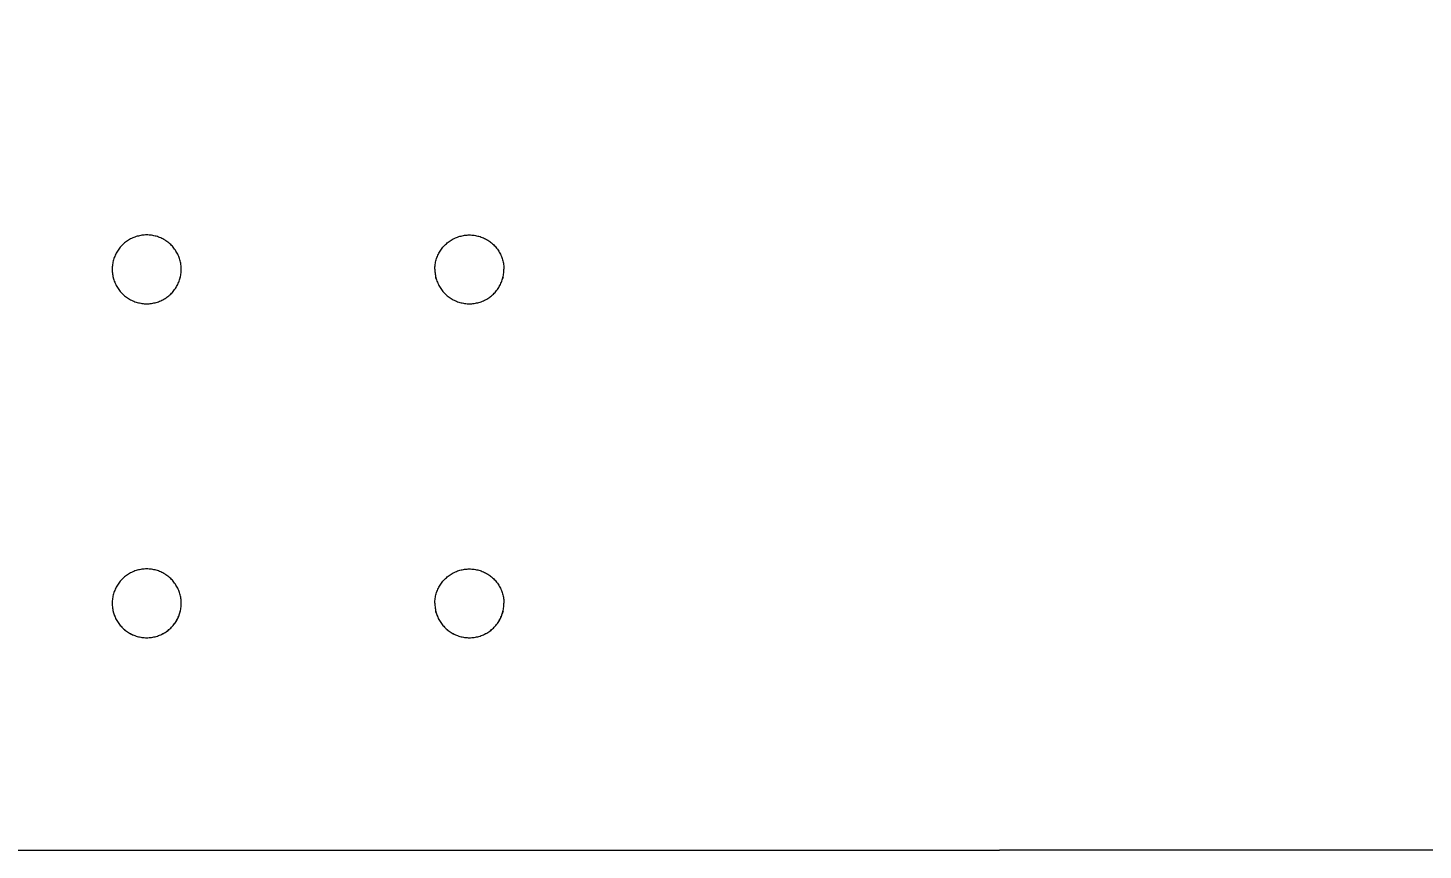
# Model space of a CAD drawing. Header units: millimetres. Extents: x -67 to 4862, y -244 to 3199.
# Drawn here: x 208 to 510.6, y 1347.1 to 1525.3 of the extents above; entities that cross this region are included whole.
import ezdxf

# ---------------------------------------------------------------- set-up
doc = ezdxf.new("R2010")
doc.units = ezdxf.units.MM
doc.layers.add('ZANO_R', color=7, linetype='Continuous', lineweight=0)
doc.layers.add('ZANO_W', color=1, linetype='Continuous', lineweight=0)
doc.styles.add('Arial', font='arial.ttf')
doc.styles.get("Standard").update_dxf_attribs({"font": 'ARIALUNI.TTF'})
doc.dimstyles.new('pl i ang', dxfattribs={"dimtxt": 50, "dimasz": 50, "dimexe": 1.25, "dimexo": 0.625, "dimgap": 10, "dimtad": 1, "dimtoh": 1, "dimtxsty": 'Standard', "dimcen": 2.5, "dimclrd": 1, "dimclre": 1, "dimclrt": 1, "dimadec": 0, "dimazin": 0, "dimtfac": 1, "dimtmove": 0, "dimatfit": 3, "dimfxl": 1, "dimarcsym": 1})

# ---------------------------------------------------------------- blocks, each defined once
blk = doc.blocks.new('*D395')
at = {"layer": 'ZANO_W', "color": 1, "lineweight": -2}
for p, q in [((236.38, 1704.8), (-20.22, 1704.8)), ((-10.22, 1084.8), (-10.22, 1664.8)), ((236.38, 1044.8), (-20.22, 1044.8))]:
    blk.add_line(p, q, dxfattribs=at)
at = {"layer": 'ZANO_W', "color": 1}
for points in [[(-3.56, 1664.8), (-16.89, 1664.8), (-10.22, 1704.8)], [(-16.89, 1084.8), (-3.56, 1084.8), (-10.22, 1044.8)]]:
    blk.add_solid(points, dxfattribs=at)
at = {"layer": 'ZANO_W', "color": 1, "insert": (-40.65, 1374.8), "char_height": 40, "attachment_point": 5, "rotation": 90, "style": 'Arial'}
blk.add_mtext('660', dxfattribs=at)

msp = doc.modelspace()

# ---------------------------------------------------------------- linework, layer by layer
at = {"layer": 'ZANO_R'}
for p, q in [((231.44, 1480.06), (231.2, 1479.98)), ((231.69, 1480.14), (231.44, 1480.06)), ((231.94, 1480.2), (231.69, 1480.14)), ((232.2, 1480.26), (231.94, 1480.2)), ((232.46, 1480.31), (232.2, 1480.26)), ((232.71, 1480.35), (232.46, 1480.31)), ((232.97, 1480.38), (232.71, 1480.35)), ((233.23, 1480.4), (232.97, 1480.38)), ((233.49, 1480.42), (233.23, 1480.4)), ((233.75, 1480.42), (233.49, 1480.42)), ((234.01, 1480.42), (233.75, 1480.42)), ((234.27, 1480.4), (234.01, 1480.42)), ((234.53, 1480.38), (234.27, 1480.4)), ((234.79, 1480.35), (234.53, 1480.38)), ((235.05, 1480.31), (234.79, 1480.35)), ((235.31, 1480.26), (235.05, 1480.31)), ((235.56, 1480.2), (235.31, 1480.26)), ((235.81, 1480.14), (235.56, 1480.2)), ((236.06, 1480.06), (235.81, 1480.14)), ((236.31, 1479.98), (236.06, 1480.06)), ((301.2, 1479.98), (301.44, 1480.06)), ((301.44, 1480.06), (301.69, 1480.14)), ((301.69, 1480.14), (301.94, 1480.2)), ((301.94, 1480.2), (302.2, 1480.26)), ((302.2, 1480.26), (302.46, 1480.31)), ((302.46, 1480.31), (302.71, 1480.35)), ((302.71, 1480.35), (302.97, 1480.38)), ((302.97, 1480.38), (303.23, 1480.4)), ((303.23, 1480.4), (303.49, 1480.42)), ((303.49, 1480.42), (303.75, 1480.42)), ((303.75, 1480.42), (304.01, 1480.42)), ((304.01, 1480.42), (304.27, 1480.4)), ((304.27, 1480.4), (304.53, 1480.38)), ((304.53, 1480.38), (304.79, 1480.35)), ((304.79, 1480.35), (305.05, 1480.31)), ((305.05, 1480.31), (305.31, 1480.26)), ((305.31, 1480.26), (305.56, 1480.2)), ((305.56, 1480.2), (305.81, 1480.14)), ((305.81, 1480.14), (306.06, 1480.06)), ((306.06, 1480.06), (306.31, 1479.98)), ((227.55, 1477.15), (227.4, 1476.93)), ((227.7, 1477.37), (227.55, 1477.15)), ((227.86, 1477.57), (227.7, 1477.37)), ((228.02, 1477.77), (227.86, 1477.57)), ((228.19, 1477.97), (228.02, 1477.77)), ((228.37, 1478.16), (228.19, 1477.97)), ((228.56, 1478.34), (228.37, 1478.16)), ((228.75, 1478.52), (228.56, 1478.34)), ((228.94, 1478.69), (228.75, 1478.52)), ((229.15, 1478.85), (228.94, 1478.69)), ((229.36, 1479.01), (229.15, 1478.85)), ((229.57, 1479.16), (229.36, 1479.01)), ((229.79, 1479.3), (229.57, 1479.16)), ((230.01, 1479.43), (229.79, 1479.3)), ((230.24, 1479.56), (230.01, 1479.43)), ((230.48, 1479.68), (230.24, 1479.56)), ((230.71, 1479.79), (230.48, 1479.68)), ((230.95, 1479.89), (230.71, 1479.79)), ((231.2, 1479.98), (230.95, 1479.89)), ((236.55, 1479.89), (236.31, 1479.98)), ((236.79, 1479.79), (236.55, 1479.89)), ((237.03, 1479.68), (236.79, 1479.79)), ((237.26, 1479.56), (237.03, 1479.68)), ((237.49, 1479.43), (237.26, 1479.56)), ((237.72, 1479.3), (237.49, 1479.43)), ((237.93, 1479.16), (237.72, 1479.3)), ((238.15, 1479.01), (237.93, 1479.16)), ((238.36, 1478.85), (238.15, 1479.01)), ((238.56, 1478.69), (238.36, 1478.85)), ((238.76, 1478.52), (238.56, 1478.69)), ((238.95, 1478.34), (238.76, 1478.52)), ((239.13, 1478.16), (238.95, 1478.34)), ((239.31, 1477.97), (239.13, 1478.16)), ((239.49, 1477.77), (239.31, 1477.97)), ((239.65, 1477.57), (239.49, 1477.77)), ((239.81, 1477.37), (239.65, 1477.57)), ((239.96, 1477.15), (239.81, 1477.37)), ((240.1, 1476.93), (239.96, 1477.15)), ((297.4, 1476.93), (297.55, 1477.15)), ((297.55, 1477.15), (297.7, 1477.37)), ((297.7, 1477.37), (297.86, 1477.57)), ((297.86, 1477.57), (298.02, 1477.77)), ((298.02, 1477.77), (298.19, 1477.97)), ((298.19, 1477.97), (298.37, 1478.16)), ((298.37, 1478.16), (298.56, 1478.34)), ((298.56, 1478.34), (298.75, 1478.52)), ((298.75, 1478.52), (298.94, 1478.69)), ((298.94, 1478.69), (299.15, 1478.85)), ((299.15, 1478.85), (299.36, 1479.01)), ((299.36, 1479.01), (299.57, 1479.16)), ((299.57, 1479.16), (299.79, 1479.3)), ((299.79, 1479.3), (300.01, 1479.43)), ((300.01, 1479.43), (300.24, 1479.56)), ((300.24, 1479.56), (300.48, 1479.68)), ((300.48, 1479.68), (300.71, 1479.79)), ((300.71, 1479.79), (300.95, 1479.89)), ((300.95, 1479.89), (301.2, 1479.98)), ((306.31, 1479.98), (306.55, 1479.89)), ((306.55, 1479.89), (306.79, 1479.79)), ((306.79, 1479.79), (307.03, 1479.68)), ((307.03, 1479.68), (307.26, 1479.56)), ((307.26, 1479.56), (307.49, 1479.43)), ((307.49, 1479.43), (307.72, 1479.3)), ((307.72, 1479.3), (307.93, 1479.16)), ((307.93, 1479.16), (308.15, 1479.01)), ((308.15, 1479.01), (308.36, 1478.85)), ((308.36, 1478.85), (308.56, 1478.69)), ((308.56, 1478.69), (308.76, 1478.52)), ((308.76, 1478.52), (308.95, 1478.34)), ((308.95, 1478.34), (309.13, 1478.16)), ((309.13, 1478.16), (309.31, 1477.97)), ((309.31, 1477.97), (309.49, 1477.77)), ((309.49, 1477.77), (309.65, 1477.57)), ((309.65, 1477.57), (309.81, 1477.37)), ((309.81, 1477.37), (309.96, 1477.15)), ((309.96, 1477.15), (310.1, 1476.93)), ((226.33, 1474.02), (226.3, 1473.76)), ((226.37, 1474.28), (226.33, 1474.02)), ((226.42, 1474.53), (226.37, 1474.28)), ((226.48, 1474.79), (226.42, 1474.53)), ((226.55, 1475.04), (226.48, 1474.79)), ((226.63, 1475.29), (226.55, 1475.04)), ((226.71, 1475.53), (226.63, 1475.29)), ((226.81, 1475.78), (226.71, 1475.53)), ((226.91, 1476.02), (226.81, 1475.78)), ((227.02, 1476.25), (226.91, 1476.02)), ((227.14, 1476.48), (227.02, 1476.25)), ((227.27, 1476.71), (227.14, 1476.48)), ((227.4, 1476.93), (227.27, 1476.71)), ((240.24, 1476.71), (240.1, 1476.93)), ((240.36, 1476.48), (240.24, 1476.71)), ((240.48, 1476.25), (240.36, 1476.48)), ((240.59, 1476.02), (240.48, 1476.25)), ((240.7, 1475.78), (240.59, 1476.02)), ((240.79, 1475.53), (240.7, 1475.78)), ((240.88, 1475.29), (240.79, 1475.53)), ((240.95, 1475.04), (240.88, 1475.29)), ((241.02, 1474.79), (240.95, 1475.04)), ((241.08, 1474.53), (241.02, 1474.79)), ((241.13, 1474.28), (241.08, 1474.53)), ((241.18, 1474.02), (241.13, 1474.28)), ((241.21, 1473.76), (241.18, 1474.02)), ((296.3, 1473.76), (296.33, 1474.02)), ((296.33, 1474.02), (296.37, 1474.28)), ((296.37, 1474.28), (296.42, 1474.53)), ((296.42, 1474.53), (296.48, 1474.79)), ((296.48, 1474.79), (296.55, 1475.04)), ((296.55, 1475.04), (296.63, 1475.29)), ((296.63, 1475.29), (296.71, 1475.53)), ((296.71, 1475.53), (296.81, 1475.78)), ((296.81, 1475.78), (296.91, 1476.02)), ((296.91, 1476.02), (297.02, 1476.25)), ((297.02, 1476.25), (297.14, 1476.48)), ((297.14, 1476.48), (297.27, 1476.71)), ((297.27, 1476.71), (297.4, 1476.93)), ((310.1, 1476.93), (310.24, 1476.71)), ((310.24, 1476.71), (310.36, 1476.48)), ((310.36, 1476.48), (310.48, 1476.25)), ((310.48, 1476.25), (310.59, 1476.02)), ((310.59, 1476.02), (310.7, 1475.78)), ((310.7, 1475.78), (310.79, 1475.53)), ((310.79, 1475.53), (310.88, 1475.29)), ((310.88, 1475.29), (310.95, 1475.04)), ((310.95, 1475.04), (311.02, 1474.79)), ((311.02, 1474.79), (311.08, 1474.53)), ((311.08, 1474.53), (311.13, 1474.28)), ((311.13, 1474.28), (311.18, 1474.02)), ((311.18, 1474.02), (311.21, 1473.76)), ((226.26, 1473.24), (226.25, 1472.98)), ((226.25, 1472.98), (226.26, 1472.72)), ((226.27, 1473.5), (226.26, 1473.24)), ((226.26, 1472.72), (226.27, 1472.46)), ((226.3, 1473.76), (226.27, 1473.5)), ((226.27, 1472.46), (226.3, 1472.2)), ((226.3, 1472.2), (226.33, 1471.94)), ((226.33, 1471.94), (226.37, 1471.68)), ((226.37, 1471.68), (226.42, 1471.43)), ((226.42, 1471.43), (226.48, 1471.17)), ((226.45, 1471.28), (226.49, 1471.11)), ((226.48, 1471.17), (226.55, 1470.92)), ((226.49, 1471.11), (226.54, 1470.93)), ((226.55, 1470.92), (226.62, 1470.67)), ((240.88, 1470.67), (240.96, 1470.92)), ((240.96, 1470.92), (241.03, 1471.17)), ((240.96, 1470.93), (241.01, 1471.11)), ((241.01, 1471.11), (241.05, 1471.28)), ((241.03, 1471.17), (241.09, 1471.43)), ((241.09, 1471.43), (241.14, 1471.68)), ((241.14, 1471.68), (241.18, 1471.94)), ((241.18, 1471.94), (241.21, 1472.2)), ((241.23, 1473.5), (241.21, 1473.76)), ((241.21, 1472.2), (241.23, 1472.46)), ((241.25, 1473.24), (241.23, 1473.5)), ((241.23, 1472.46), (241.25, 1472.72)), ((241.25, 1472.98), (241.25, 1473.24)), ((241.25, 1472.72), (241.25, 1472.98)), ((296.25, 1472.98), (296.26, 1473.24)), ((296.25, 1472.98), (296.26, 1472.72)), ((296.26, 1473.24), (296.27, 1473.5)), ((296.26, 1472.72), (296.27, 1472.46)), ((296.27, 1473.5), (296.3, 1473.76)), ((296.27, 1472.46), (296.3, 1472.2)), ((296.3, 1472.2), (296.33, 1471.94)), ((296.33, 1471.94), (296.37, 1471.68)), ((296.37, 1471.68), (296.42, 1471.43)), ((296.42, 1471.43), (296.48, 1471.17)), ((296.49, 1471.11), (296.45, 1471.28)), ((296.48, 1471.17), (296.55, 1470.92)), ((296.54, 1470.93), (296.49, 1471.11)), ((296.55, 1470.92), (296.62, 1470.67)), ((310.88, 1470.67), (310.96, 1470.92)), ((310.96, 1470.92), (311.03, 1471.17)), ((311.01, 1471.11), (310.96, 1470.93)), ((311.05, 1471.28), (311.01, 1471.11)), ((311.03, 1471.17), (311.09, 1471.43)), ((311.09, 1471.43), (311.14, 1471.68)), ((311.14, 1471.68), (311.18, 1471.94)), ((311.18, 1471.94), (311.21, 1472.2)), ((311.21, 1473.76), (311.23, 1473.5)), ((311.21, 1472.2), (311.23, 1472.46)), ((311.23, 1473.5), (311.25, 1473.24)), ((311.23, 1472.46), (311.25, 1472.72)), ((311.25, 1473.24), (311.25, 1472.98)), ((311.25, 1472.72), (311.25, 1472.98)), ((226.62, 1470.67), (226.71, 1470.42)), ((226.71, 1470.42), (226.8, 1470.18)), ((226.8, 1470.18), (226.91, 1469.94)), ((226.91, 1469.94), (227.02, 1469.7)), ((227.02, 1469.7), (227.14, 1469.47)), ((227.14, 1469.47), (227.26, 1469.24)), ((227.26, 1469.24), (227.4, 1469.02)), ((227.4, 1469.02), (227.54, 1468.8)), ((227.54, 1468.8), (227.69, 1468.59)), ((227.69, 1468.59), (227.85, 1468.38)), ((227.85, 1468.38), (228.01, 1468.18)), ((228.01, 1468.18), (228.19, 1467.98)), ((228.19, 1467.98), (228.36, 1467.79)), ((239.14, 1467.79), (239.32, 1467.98)), ((239.32, 1467.98), (239.49, 1468.18)), ((239.49, 1468.18), (239.66, 1468.38)), ((239.66, 1468.38), (239.81, 1468.59)), ((239.81, 1468.59), (239.96, 1468.8)), ((239.96, 1468.8), (240.11, 1469.02)), ((240.11, 1469.02), (240.24, 1469.24)), ((240.24, 1469.24), (240.37, 1469.47)), ((240.37, 1469.47), (240.49, 1469.7)), ((240.49, 1469.7), (240.6, 1469.94)), ((240.6, 1469.94), (240.7, 1470.18)), ((240.7, 1470.18), (240.8, 1470.42)), ((240.8, 1470.42), (240.88, 1470.67)), ((296.62, 1470.67), (296.71, 1470.42)), ((296.71, 1470.42), (296.8, 1470.18)), ((296.8, 1470.18), (296.91, 1469.94)), ((296.91, 1469.94), (297.02, 1469.7)), ((297.02, 1469.7), (297.14, 1469.47)), ((297.14, 1469.47), (297.26, 1469.24)), ((297.26, 1469.24), (297.4, 1469.02)), ((297.4, 1469.02), (297.54, 1468.8)), ((297.54, 1468.8), (297.69, 1468.59)), ((297.69, 1468.59), (297.85, 1468.38)), ((297.85, 1468.38), (298.01, 1468.18)), ((298.01, 1468.18), (298.19, 1467.98)), ((298.19, 1467.98), (298.36, 1467.79)), ((309.14, 1467.79), (309.32, 1467.98)), ((309.32, 1467.98), (309.49, 1468.18)), ((309.49, 1468.18), (309.66, 1468.38)), ((309.66, 1468.38), (309.81, 1468.59)), ((309.81, 1468.59), (309.96, 1468.8)), ((309.96, 1468.8), (310.11, 1469.02)), ((310.11, 1469.02), (310.24, 1469.24)), ((310.24, 1469.24), (310.37, 1469.47)), ((310.37, 1469.47), (310.49, 1469.7)), ((310.49, 1469.7), (310.6, 1469.94)), ((310.6, 1469.94), (310.7, 1470.18)), ((310.7, 1470.18), (310.8, 1470.42)), ((310.8, 1470.42), (310.88, 1470.67)), ((228.36, 1467.79), (228.55, 1467.6)), ((228.55, 1467.6), (228.74, 1467.43)), ((228.74, 1467.43), (228.94, 1467.26)), ((228.94, 1467.26), (229.14, 1467.09)), ((229.14, 1467.09), (229.35, 1466.93)), ((229.35, 1466.93), (229.57, 1466.79)), ((229.57, 1466.79), (229.78, 1466.64)), ((229.78, 1466.64), (230.01, 1466.51)), ((230.01, 1466.51), (230.24, 1466.38)), ((230.24, 1466.38), (230.47, 1466.27)), ((230.47, 1466.27), (230.71, 1466.16)), ((230.71, 1466.16), (230.95, 1466.05)), ((230.95, 1466.05), (231.19, 1465.96)), ((231.19, 1465.96), (231.44, 1465.88)), ((231.44, 1465.88), (231.69, 1465.8)), ((231.69, 1465.8), (231.94, 1465.73)), ((231.94, 1465.73), (232.2, 1465.68)), ((232.2, 1465.68), (232.45, 1465.63)), ((232.45, 1465.63), (232.71, 1465.59)), ((232.71, 1465.59), (232.97, 1465.55)), ((232.97, 1465.55), (233.23, 1465.53)), ((233.23, 1465.53), (233.49, 1465.52)), ((233.49, 1465.52), (233.75, 1465.52)), ((233.75, 1465.52), (234.01, 1465.52)), ((234.01, 1465.52), (234.27, 1465.53)), ((234.27, 1465.53), (234.53, 1465.55)), ((234.53, 1465.55), (234.79, 1465.59)), ((234.79, 1465.59), (235.05, 1465.63)), ((235.05, 1465.63), (235.31, 1465.68)), ((235.31, 1465.68), (235.56, 1465.73)), ((235.56, 1465.73), (235.82, 1465.8)), ((235.82, 1465.8), (236.07, 1465.88)), ((236.07, 1465.88), (236.31, 1465.96)), ((236.31, 1465.96), (236.56, 1466.05)), ((236.56, 1466.05), (236.8, 1466.16)), ((236.8, 1466.16), (237.03, 1466.27)), ((237.03, 1466.27), (237.27, 1466.38)), ((237.27, 1466.38), (237.5, 1466.51)), ((237.5, 1466.51), (237.72, 1466.64)), ((237.72, 1466.64), (237.94, 1466.79)), ((237.94, 1466.79), (238.15, 1466.93)), ((238.15, 1466.93), (238.36, 1467.09)), ((238.36, 1467.09), (238.57, 1467.26)), ((238.57, 1467.26), (238.76, 1467.43)), ((238.76, 1467.43), (238.96, 1467.6)), ((238.96, 1467.6), (239.14, 1467.79)), ((298.36, 1467.79), (298.55, 1467.6)), ((298.55, 1467.6), (298.74, 1467.43)), ((298.74, 1467.43), (298.94, 1467.26)), ((298.94, 1467.26), (299.14, 1467.09)), ((299.14, 1467.09), (299.35, 1466.93)), ((299.35, 1466.93), (299.57, 1466.79)), ((299.57, 1466.79), (299.78, 1466.64)), ((299.78, 1466.64), (300.01, 1466.51)), ((300.01, 1466.51), (300.24, 1466.38)), ((300.24, 1466.38), (300.47, 1466.27)), ((300.47, 1466.27), (300.71, 1466.16)), ((300.71, 1466.16), (300.95, 1466.05)), ((300.95, 1466.05), (301.19, 1465.96)), ((301.19, 1465.96), (301.44, 1465.88)), ((301.44, 1465.88), (301.69, 1465.8)), ((301.69, 1465.8), (301.94, 1465.73)), ((301.94, 1465.73), (302.2, 1465.68)), ((302.2, 1465.68), (302.45, 1465.63)), ((302.45, 1465.63), (302.71, 1465.59)), ((302.71, 1465.59), (302.97, 1465.55)), ((302.97, 1465.55), (303.23, 1465.53)), ((303.23, 1465.53), (303.49, 1465.52)), ((303.49, 1465.52), (303.75, 1465.52)), ((303.75, 1465.52), (304.01, 1465.52)), ((304.01, 1465.52), (304.27, 1465.53)), ((304.27, 1465.53), (304.53, 1465.55)), ((304.53, 1465.55), (304.79, 1465.59)), ((304.79, 1465.59), (305.05, 1465.63)), ((305.05, 1465.63), (305.31, 1465.68)), ((305.31, 1465.68), (305.56, 1465.73)), ((305.56, 1465.73), (305.82, 1465.8)), ((305.82, 1465.8), (306.07, 1465.88)), ((306.07, 1465.88), (306.31, 1465.96)), ((306.31, 1465.96), (306.56, 1466.05)), ((306.56, 1466.05), (306.8, 1466.16)), ((306.8, 1466.16), (307.03, 1466.27)), ((307.03, 1466.27), (307.27, 1466.38)), ((307.27, 1466.38), (307.5, 1466.51)), ((307.5, 1466.51), (307.72, 1466.64)), ((307.72, 1466.64), (307.94, 1466.79)), ((307.94, 1466.79), (308.15, 1466.93)), ((308.15, 1466.93), (308.36, 1467.09)), ((308.36, 1467.09), (308.57, 1467.26)), ((308.57, 1467.26), (308.76, 1467.43)), ((308.76, 1467.43), (308.96, 1467.6)), ((308.96, 1467.6), (309.14, 1467.79)), ((230.71, 1407.39), (230.48, 1407.28)), ((230.95, 1407.49), (230.71, 1407.39)), ((231.2, 1407.59), (230.95, 1407.49)), ((231.44, 1407.67), (231.2, 1407.59)), ((231.69, 1407.75), (231.44, 1407.67)), ((231.94, 1407.81), (231.69, 1407.75)), ((232.2, 1407.87), (231.94, 1407.81)), ((232.46, 1407.92), (232.2, 1407.87)), ((232.71, 1407.96), (232.46, 1407.92)), ((232.97, 1407.99), (232.71, 1407.96)), ((233.23, 1408.01), (232.97, 1407.99)), ((233.49, 1408.02), (233.23, 1408.01)), ((233.75, 1408.03), (233.49, 1408.02)), ((234.01, 1408.02), (233.75, 1408.03)), ((234.27, 1408.01), (234.01, 1408.02)), ((234.53, 1407.99), (234.27, 1408.01)), ((234.79, 1407.96), (234.53, 1407.99)), ((235.05, 1407.92), (234.79, 1407.96)), ((235.31, 1407.87), (235.05, 1407.92)), ((235.56, 1407.81), (235.31, 1407.87)), ((235.81, 1407.75), (235.56, 1407.81)), ((236.06, 1407.67), (235.81, 1407.75)), ((236.31, 1407.59), (236.06, 1407.67)), ((236.55, 1407.49), (236.31, 1407.59)), ((236.79, 1407.39), (236.55, 1407.49)), ((237.03, 1407.28), (236.79, 1407.39)), ((300.48, 1407.28), (300.71, 1407.39)), ((300.71, 1407.39), (300.95, 1407.49)), ((300.95, 1407.49), (301.2, 1407.59)), ((301.2, 1407.59), (301.44, 1407.67)), ((301.44, 1407.67), (301.69, 1407.75)), ((301.69, 1407.75), (301.94, 1407.81)), ((301.94, 1407.81), (302.2, 1407.87)), ((302.2, 1407.87), (302.46, 1407.92)), ((302.46, 1407.92), (302.71, 1407.96)), ((302.71, 1407.96), (302.97, 1407.99)), ((302.97, 1407.99), (303.23, 1408.01)), ((303.23, 1408.01), (303.49, 1408.02)), ((303.49, 1408.02), (303.75, 1408.03)), ((303.75, 1408.03), (304.01, 1408.02)), ((304.01, 1408.02), (304.27, 1408.01)), ((304.27, 1408.01), (304.53, 1407.99)), ((304.53, 1407.99), (304.79, 1407.96)), ((304.79, 1407.96), (305.05, 1407.92)), ((305.05, 1407.92), (305.31, 1407.87)), ((305.31, 1407.87), (305.56, 1407.81)), ((305.56, 1407.81), (305.81, 1407.75)), ((305.81, 1407.75), (306.06, 1407.67)), ((306.06, 1407.67), (306.31, 1407.59)), ((306.31, 1407.59), (306.55, 1407.49)), ((306.55, 1407.49), (306.79, 1407.39)), ((306.79, 1407.39), (307.03, 1407.28)), ((227.27, 1404.32), (227.14, 1404.09)), ((227.4, 1404.54), (227.27, 1404.32)), ((227.55, 1404.76), (227.4, 1404.54)), ((227.7, 1404.97), (227.55, 1404.76)), ((227.86, 1405.18), (227.7, 1404.97)), ((228.02, 1405.38), (227.86, 1405.18)), ((228.19, 1405.58), (228.02, 1405.38)), ((228.37, 1405.77), (228.19, 1405.58)), ((228.56, 1405.95), (228.37, 1405.77)), ((228.75, 1406.13), (228.56, 1405.95)), ((228.94, 1406.3), (228.75, 1406.13)), ((229.15, 1406.46), (228.94, 1406.3)), ((229.36, 1406.62), (229.15, 1406.46)), ((229.57, 1406.77), (229.36, 1406.62)), ((229.79, 1406.91), (229.57, 1406.77)), ((230.01, 1407.04), (229.79, 1406.91)), ((230.24, 1407.17), (230.01, 1407.04)), ((230.48, 1407.28), (230.24, 1407.17)), ((237.26, 1407.17), (237.03, 1407.28)), ((237.49, 1407.04), (237.26, 1407.17)), ((237.72, 1406.91), (237.49, 1407.04)), ((237.93, 1406.77), (237.72, 1406.91)), ((238.15, 1406.62), (237.93, 1406.77)), ((238.36, 1406.46), (238.15, 1406.62)), ((238.56, 1406.3), (238.36, 1406.46)), ((238.76, 1406.13), (238.56, 1406.3)), ((238.95, 1405.95), (238.76, 1406.13)), ((239.13, 1405.77), (238.95, 1405.95)), ((239.31, 1405.58), (239.13, 1405.77)), ((239.49, 1405.38), (239.31, 1405.58)), ((239.65, 1405.18), (239.49, 1405.38)), ((239.81, 1404.97), (239.65, 1405.18)), ((239.96, 1404.76), (239.81, 1404.97)), ((240.1, 1404.54), (239.96, 1404.76)), ((240.24, 1404.32), (240.1, 1404.54)), ((240.36, 1404.09), (240.24, 1404.32)), ((297.14, 1404.09), (297.27, 1404.32)), ((297.27, 1404.32), (297.4, 1404.54)), ((297.4, 1404.54), (297.55, 1404.76)), ((297.55, 1404.76), (297.7, 1404.97)), ((297.7, 1404.97), (297.86, 1405.18)), ((297.86, 1405.18), (298.02, 1405.38)), ((298.02, 1405.38), (298.19, 1405.58)), ((298.19, 1405.58), (298.37, 1405.77)), ((298.37, 1405.77), (298.56, 1405.95)), ((298.56, 1405.95), (298.75, 1406.13)), ((298.75, 1406.13), (298.94, 1406.3)), ((298.94, 1406.3), (299.15, 1406.46)), ((299.15, 1406.46), (299.36, 1406.62)), ((299.36, 1406.62), (299.57, 1406.77)), ((299.57, 1406.77), (299.79, 1406.91)), ((299.79, 1406.91), (300.01, 1407.04)), ((300.01, 1407.04), (300.24, 1407.17)), ((300.24, 1407.17), (300.48, 1407.28)), ((307.03, 1407.28), (307.26, 1407.17)), ((307.26, 1407.17), (307.49, 1407.04)), ((307.49, 1407.04), (307.72, 1406.91)), ((307.72, 1406.91), (307.93, 1406.77)), ((307.93, 1406.77), (308.15, 1406.62)), ((308.15, 1406.62), (308.36, 1406.46)), ((308.36, 1406.46), (308.56, 1406.3)), ((308.56, 1406.3), (308.76, 1406.13)), ((308.76, 1406.13), (308.95, 1405.95)), ((308.95, 1405.95), (309.13, 1405.77)), ((309.13, 1405.77), (309.31, 1405.58)), ((309.31, 1405.58), (309.49, 1405.38)), ((309.49, 1405.38), (309.65, 1405.18)), ((309.65, 1405.18), (309.81, 1404.97)), ((309.81, 1404.97), (309.96, 1404.76)), ((309.96, 1404.76), (310.1, 1404.54)), ((310.1, 1404.54), (310.24, 1404.32)), ((310.24, 1404.32), (310.36, 1404.09)), ((226.3, 1401.37), (226.27, 1401.11)), ((226.33, 1401.63), (226.3, 1401.37)), ((226.37, 1401.89), (226.33, 1401.63)), ((226.42, 1402.14), (226.37, 1401.89)), ((226.48, 1402.4), (226.42, 1402.14)), ((226.55, 1402.65), (226.48, 1402.4)), ((226.63, 1402.9), (226.55, 1402.65)), ((226.71, 1403.14), (226.63, 1402.9)), ((226.81, 1403.39), (226.71, 1403.14)), ((226.91, 1403.62), (226.81, 1403.39)), ((227.02, 1403.86), (226.91, 1403.62)), ((227.14, 1404.09), (227.02, 1403.86)), ((240.48, 1403.86), (240.36, 1404.09)), ((240.59, 1403.62), (240.48, 1403.86)), ((240.7, 1403.39), (240.59, 1403.62)), ((240.79, 1403.14), (240.7, 1403.39)), ((240.88, 1402.9), (240.79, 1403.14)), ((240.95, 1402.65), (240.88, 1402.9)), ((241.02, 1402.4), (240.95, 1402.65)), ((241.08, 1402.14), (241.02, 1402.4)), ((241.13, 1401.89), (241.08, 1402.14)), ((241.18, 1401.63), (241.13, 1401.89)), ((241.21, 1401.37), (241.18, 1401.63)), ((241.23, 1401.11), (241.21, 1401.37)), ((296.27, 1401.11), (296.3, 1401.37)), ((296.3, 1401.37), (296.33, 1401.63)), ((296.33, 1401.63), (296.37, 1401.89)), ((296.37, 1401.89), (296.42, 1402.14)), ((296.42, 1402.14), (296.48, 1402.4)), ((296.48, 1402.4), (296.55, 1402.65)), ((296.55, 1402.65), (296.63, 1402.9)), ((296.63, 1402.9), (296.71, 1403.14)), ((296.71, 1403.14), (296.81, 1403.39)), ((296.81, 1403.39), (296.91, 1403.62)), ((296.91, 1403.62), (297.02, 1403.86)), ((297.02, 1403.86), (297.14, 1404.09)), ((310.36, 1404.09), (310.48, 1403.86)), ((310.48, 1403.86), (310.59, 1403.62)), ((310.59, 1403.62), (310.7, 1403.39)), ((310.7, 1403.39), (310.79, 1403.14)), ((310.79, 1403.14), (310.88, 1402.9)), ((310.88, 1402.9), (310.95, 1402.65)), ((310.95, 1402.65), (311.02, 1402.4)), ((311.02, 1402.4), (311.08, 1402.14)), ((311.08, 1402.14), (311.13, 1401.89)), ((311.13, 1401.89), (311.18, 1401.63)), ((311.18, 1401.63), (311.21, 1401.37)), ((311.21, 1401.37), (311.23, 1401.11)), ((226.26, 1400.85), (226.25, 1400.59)), ((226.25, 1400.59), (226.26, 1400.33)), ((226.27, 1401.11), (226.26, 1400.85)), ((226.26, 1400.33), (226.27, 1400.07)), ((226.27, 1400.07), (226.3, 1399.81)), ((226.3, 1399.81), (226.33, 1399.55)), ((226.33, 1399.55), (226.37, 1399.29)), ((226.37, 1399.29), (226.42, 1399.03)), ((226.42, 1399.03), (226.48, 1398.78)), ((226.45, 1398.89), (226.49, 1398.72)), ((226.48, 1398.78), (226.55, 1398.53)), ((226.49, 1398.72), (226.54, 1398.54)), ((226.54, 1398.54), (226.62, 1398.29)), ((226.55, 1398.53), (226.62, 1398.28)), ((226.62, 1398.29), (226.7, 1398.05)), ((226.62, 1398.28), (226.71, 1398.03)), ((240.8, 1398.05), (240.89, 1398.29)), ((240.8, 1398.03), (240.88, 1398.28)), ((240.88, 1398.28), (240.96, 1398.53)), ((240.89, 1398.29), (240.97, 1398.54)), ((240.96, 1398.53), (241.03, 1398.78)), ((240.96, 1398.54), (241.01, 1398.72)), ((241.01, 1398.72), (241.05, 1398.89)), ((241.03, 1398.78), (241.09, 1399.03)), ((241.09, 1399.03), (241.14, 1399.29)), ((241.14, 1399.29), (241.18, 1399.55)), ((241.18, 1399.55), (241.21, 1399.81)), ((241.21, 1399.81), (241.23, 1400.07)), ((241.25, 1400.85), (241.23, 1401.11)), ((241.23, 1400.07), (241.25, 1400.33)), ((241.25, 1400.59), (241.25, 1400.85)), ((241.25, 1400.33), (241.25, 1400.59)), ((296.25, 1400.59), (296.26, 1400.85)), ((296.25, 1400.59), (296.26, 1400.33)), ((296.26, 1400.85), (296.27, 1401.11)), ((296.26, 1400.33), (296.27, 1400.07)), ((296.27, 1400.07), (296.3, 1399.81)), ((296.3, 1399.81), (296.33, 1399.55)), ((296.33, 1399.55), (296.37, 1399.29)), ((296.37, 1399.29), (296.42, 1399.03)), ((296.42, 1399.03), (296.48, 1398.78)), ((296.49, 1398.72), (296.45, 1398.89)), ((296.48, 1398.78), (296.55, 1398.53)), ((296.54, 1398.54), (296.49, 1398.72)), ((296.54, 1398.54), (296.62, 1398.29)), ((296.55, 1398.53), (296.62, 1398.28)), ((296.62, 1398.29), (296.7, 1398.05)), ((296.62, 1398.28), (296.71, 1398.03)), ((310.8, 1398.05), (310.89, 1398.29)), ((310.8, 1398.03), (310.88, 1398.28)), ((310.88, 1398.28), (310.96, 1398.53)), ((310.89, 1398.29), (310.97, 1398.54)), ((310.96, 1398.53), (311.03, 1398.78)), ((311.01, 1398.72), (310.96, 1398.54)), ((311.05, 1398.89), (311.01, 1398.72)), ((311.03, 1398.78), (311.09, 1399.03)), ((311.09, 1399.03), (311.14, 1399.29)), ((311.14, 1399.29), (311.18, 1399.55)), ((311.18, 1399.55), (311.21, 1399.81)), ((311.21, 1399.81), (311.23, 1400.07)), ((311.23, 1401.11), (311.25, 1400.85)), ((311.23, 1400.07), (311.25, 1400.33)), ((311.25, 1400.85), (311.25, 1400.59)), ((311.25, 1400.33), (311.25, 1400.59)), ((226.7, 1398.05), (226.8, 1397.8)), ((226.71, 1398.03), (226.8, 1397.79)), ((226.8, 1397.8), (226.9, 1397.56)), ((226.8, 1397.79), (226.91, 1397.55)), ((226.9, 1397.56), (227.01, 1397.32)), ((226.91, 1397.55), (227.02, 1397.31)), ((227.01, 1397.32), (227.13, 1397.09)), ((227.02, 1397.31), (227.14, 1397.08)), ((227.13, 1397.09), (227.26, 1396.86)), ((227.14, 1397.08), (227.26, 1396.85)), ((227.26, 1396.86), (227.39, 1396.64)), ((227.26, 1396.85), (227.4, 1396.63)), ((227.39, 1396.64), (227.53, 1396.42)), ((227.4, 1396.63), (227.54, 1396.41)), ((227.53, 1396.42), (227.68, 1396.2)), ((227.54, 1396.41), (227.69, 1396.19)), ((227.68, 1396.2), (227.84, 1396)), ((227.69, 1396.19), (227.85, 1395.99)), ((227.84, 1396), (228.01, 1395.79)), ((227.85, 1395.99), (228.01, 1395.78)), ((228.01, 1395.79), (228.18, 1395.6)), ((228.01, 1395.78), (228.19, 1395.59)), ((228.18, 1395.6), (228.36, 1395.4)), ((228.19, 1395.59), (228.36, 1395.4)), ((228.36, 1395.4), (228.55, 1395.21)), ((228.36, 1395.4), (228.54, 1395.22)), ((238.96, 1395.21), (239.14, 1395.4)), ((238.96, 1395.22), (239.15, 1395.4)), ((239.14, 1395.4), (239.32, 1395.59)), ((239.15, 1395.4), (239.33, 1395.6)), ((239.32, 1395.59), (239.49, 1395.78)), ((239.33, 1395.6), (239.5, 1395.79)), ((239.49, 1395.78), (239.66, 1395.99)), ((239.5, 1395.79), (239.66, 1396)), ((239.66, 1396), (239.82, 1396.2)), ((239.66, 1395.99), (239.81, 1396.19)), ((239.81, 1396.19), (239.96, 1396.41)), ((239.82, 1396.2), (239.97, 1396.42)), ((239.96, 1396.41), (240.11, 1396.63)), ((239.97, 1396.42), (240.11, 1396.64)), ((240.11, 1396.64), (240.25, 1396.86)), ((240.11, 1396.63), (240.24, 1396.85)), ((240.24, 1396.85), (240.37, 1397.08)), ((240.25, 1396.86), (240.38, 1397.09)), ((240.37, 1397.08), (240.49, 1397.31)), ((240.38, 1397.09), (240.5, 1397.32)), ((240.49, 1397.31), (240.6, 1397.55)), ((240.5, 1397.32), (240.61, 1397.56)), ((240.6, 1397.55), (240.7, 1397.79)), ((240.61, 1397.56), (240.71, 1397.8)), ((240.7, 1397.79), (240.8, 1398.03)), ((240.71, 1397.8), (240.8, 1398.05)), ((296.7, 1398.05), (296.8, 1397.8)), ((296.71, 1398.03), (296.8, 1397.79)), ((296.8, 1397.8), (296.9, 1397.56)), ((296.8, 1397.79), (296.91, 1397.55)), ((296.9, 1397.56), (297.01, 1397.32)), ((296.91, 1397.55), (297.02, 1397.31)), ((297.01, 1397.32), (297.13, 1397.09)), ((297.02, 1397.31), (297.14, 1397.08)), ((297.13, 1397.09), (297.26, 1396.86)), ((297.14, 1397.08), (297.26, 1396.85)), ((297.26, 1396.86), (297.39, 1396.64)), ((297.26, 1396.85), (297.4, 1396.63)), ((297.39, 1396.64), (297.53, 1396.42)), ((297.4, 1396.63), (297.54, 1396.41)), ((297.53, 1396.42), (297.68, 1396.2)), ((297.54, 1396.41), (297.69, 1396.19)), ((297.68, 1396.2), (297.84, 1396)), ((297.69, 1396.19), (297.85, 1395.99)), ((297.84, 1396), (298.01, 1395.79)), ((297.85, 1395.99), (298.01, 1395.78)), ((298.01, 1395.79), (298.18, 1395.6)), ((298.01, 1395.78), (298.19, 1395.59)), ((298.18, 1395.6), (298.36, 1395.4)), ((298.19, 1395.59), (298.36, 1395.4)), ((298.36, 1395.4), (298.55, 1395.21)), ((298.36, 1395.4), (298.54, 1395.22)), ((308.96, 1395.21), (309.14, 1395.4)), ((308.96, 1395.22), (309.15, 1395.4)), ((309.14, 1395.4), (309.32, 1395.59)), ((309.15, 1395.4), (309.33, 1395.6)), ((309.32, 1395.59), (309.49, 1395.78)), ((309.33, 1395.6), (309.5, 1395.79)), ((309.49, 1395.78), (309.66, 1395.99)), ((309.5, 1395.79), (309.66, 1396)), ((309.66, 1396), (309.82, 1396.2)), ((309.66, 1395.99), (309.81, 1396.19)), ((309.81, 1396.19), (309.96, 1396.41)), ((309.82, 1396.2), (309.97, 1396.42)), ((309.96, 1396.41), (310.11, 1396.63)), ((309.97, 1396.42), (310.11, 1396.64)), ((310.11, 1396.64), (310.25, 1396.86)), ((310.11, 1396.63), (310.24, 1396.85)), ((310.24, 1396.85), (310.37, 1397.08)), ((310.25, 1396.86), (310.38, 1397.09)), ((310.37, 1397.08), (310.49, 1397.31)), ((310.38, 1397.09), (310.5, 1397.32)), ((310.49, 1397.31), (310.6, 1397.55)), ((310.5, 1397.32), (310.61, 1397.56)), ((310.6, 1397.55), (310.7, 1397.79)), ((310.61, 1397.56), (310.71, 1397.8)), ((310.7, 1397.79), (310.8, 1398.03)), ((310.71, 1397.8), (310.8, 1398.05)), ((228.54, 1395.22), (228.73, 1395.04)), ((228.55, 1395.21), (228.74, 1395.03)), ((228.73, 1395.04), (228.93, 1394.87)), ((228.74, 1395.03), (228.94, 1394.86)), ((228.93, 1394.87), (229.14, 1394.71)), ((228.94, 1394.86), (229.14, 1394.7)), ((229.14, 1394.71), (229.35, 1394.55)), ((229.14, 1394.7), (229.35, 1394.54)), ((229.35, 1394.55), (229.56, 1394.4)), ((229.35, 1394.54), (229.57, 1394.39)), ((229.56, 1394.4), (229.78, 1394.26)), ((229.57, 1394.39), (229.78, 1394.25)), ((229.78, 1394.26), (230, 1394.12)), ((229.78, 1394.25), (230.01, 1394.12)), ((230, 1394.12), (230.23, 1394)), ((230.01, 1394.12), (230.24, 1393.99)), ((230.23, 1394), (230.47, 1393.88)), ((230.24, 1393.99), (230.47, 1393.87)), ((230.47, 1393.88), (230.7, 1393.77)), ((230.47, 1393.87), (230.71, 1393.76)), ((230.7, 1393.77), (230.94, 1393.67)), ((230.71, 1393.76), (230.95, 1393.66)), ((230.94, 1393.67), (231.19, 1393.57)), ((230.95, 1393.66), (231.19, 1393.57)), ((231.19, 1393.57), (231.44, 1393.49)), ((231.19, 1393.57), (231.44, 1393.49)), ((231.44, 1393.49), (231.69, 1393.41)), ((231.44, 1393.49), (231.69, 1393.41)), ((231.69, 1393.41), (231.94, 1393.34)), ((231.69, 1393.41), (231.94, 1393.34)), ((231.94, 1393.34), (232.2, 1393.28)), ((231.94, 1393.34), (232.19, 1393.29)), ((232.19, 1393.29), (232.45, 1393.24)), ((232.2, 1393.28), (232.45, 1393.23)), ((232.45, 1393.24), (232.71, 1393.2)), ((232.45, 1393.23), (232.71, 1393.19)), ((232.71, 1393.2), (232.97, 1393.16)), ((232.71, 1393.19), (232.97, 1393.16)), ((232.97, 1393.16), (233.23, 1393.14)), ((232.97, 1393.16), (233.23, 1393.14)), ((233.23, 1393.14), (233.49, 1393.13)), ((233.23, 1393.14), (233.49, 1393.13)), ((233.49, 1393.13), (233.75, 1393.12)), ((233.49, 1393.13), (233.75, 1393.12)), ((233.75, 1393.12), (234.01, 1393.13)), ((233.75, 1393.12), (234.01, 1393.13)), ((234.01, 1393.13), (234.27, 1393.14)), ((234.01, 1393.13), (234.28, 1393.14)), ((234.27, 1393.14), (234.53, 1393.16)), ((234.28, 1393.14), (234.54, 1393.16)), ((234.53, 1393.16), (234.79, 1393.19)), ((234.54, 1393.16), (234.8, 1393.2)), ((234.79, 1393.19), (235.05, 1393.23)), ((234.8, 1393.2), (235.05, 1393.24)), ((235.05, 1393.24), (235.31, 1393.29)), ((235.05, 1393.23), (235.31, 1393.28)), ((235.31, 1393.28), (235.56, 1393.34)), ((235.31, 1393.29), (235.57, 1393.34)), ((235.56, 1393.34), (235.82, 1393.41)), ((235.57, 1393.34), (235.82, 1393.41)), ((235.82, 1393.41), (236.07, 1393.49)), ((235.82, 1393.41), (236.07, 1393.49)), ((236.07, 1393.49), (236.31, 1393.57)), ((236.07, 1393.49), (236.32, 1393.57)), ((236.31, 1393.57), (236.56, 1393.66)), ((236.32, 1393.57), (236.56, 1393.67)), ((236.56, 1393.67), (236.8, 1393.77)), ((236.56, 1393.66), (236.8, 1393.76)), ((236.8, 1393.77), (237.04, 1393.88)), ((236.8, 1393.76), (237.03, 1393.87)), ((237.03, 1393.87), (237.27, 1393.99)), ((237.04, 1393.88), (237.27, 1394)), ((237.27, 1393.99), (237.5, 1394.12)), ((237.27, 1394), (237.5, 1394.12)), ((237.5, 1394.12), (237.73, 1394.26)), ((237.5, 1394.12), (237.72, 1394.25)), ((237.72, 1394.25), (237.94, 1394.39)), ((237.73, 1394.26), (237.95, 1394.4)), ((237.94, 1394.39), (238.15, 1394.54)), ((237.95, 1394.4), (238.16, 1394.55)), ((238.15, 1394.54), (238.36, 1394.7)), ((238.16, 1394.55), (238.37, 1394.71)), ((238.36, 1394.7), (238.57, 1394.86)), ((238.37, 1394.71), (238.57, 1394.87)), ((238.57, 1394.87), (238.77, 1395.04)), ((238.57, 1394.86), (238.76, 1395.03)), ((238.76, 1395.03), (238.96, 1395.21)), ((238.77, 1395.04), (238.96, 1395.22)), ((298.54, 1395.22), (298.73, 1395.04)), ((298.55, 1395.21), (298.74, 1395.03)), ((298.73, 1395.04), (298.93, 1394.87)), ((298.74, 1395.03), (298.94, 1394.86)), ((298.93, 1394.87), (299.14, 1394.71)), ((298.94, 1394.86), (299.14, 1394.7)), ((299.14, 1394.71), (299.35, 1394.55)), ((299.14, 1394.7), (299.35, 1394.54)), ((299.35, 1394.55), (299.56, 1394.4)), ((299.35, 1394.54), (299.57, 1394.39)), ((299.56, 1394.4), (299.78, 1394.26)), ((299.57, 1394.39), (299.78, 1394.25)), ((299.78, 1394.26), (300, 1394.12)), ((299.78, 1394.25), (300.01, 1394.12)), ((300, 1394.12), (300.23, 1394)), ((300.01, 1394.12), (300.24, 1393.99)), ((300.23, 1394), (300.47, 1393.88)), ((300.24, 1393.99), (300.47, 1393.87)), ((300.47, 1393.88), (300.7, 1393.77)), ((300.47, 1393.87), (300.71, 1393.76)), ((300.7, 1393.77), (300.94, 1393.67)), ((300.71, 1393.76), (300.95, 1393.66)), ((300.94, 1393.67), (301.19, 1393.57)), ((300.95, 1393.66), (301.19, 1393.57)), ((301.19, 1393.57), (301.44, 1393.49)), ((301.19, 1393.57), (301.44, 1393.49)), ((301.44, 1393.49), (301.69, 1393.41)), ((301.44, 1393.49), (301.69, 1393.41)), ((301.69, 1393.41), (301.94, 1393.34)), ((301.69, 1393.41), (301.94, 1393.34)), ((301.94, 1393.34), (302.2, 1393.28)), ((301.94, 1393.34), (302.19, 1393.29)), ((302.19, 1393.29), (302.45, 1393.24)), ((302.2, 1393.28), (302.45, 1393.23)), ((302.45, 1393.24), (302.71, 1393.2)), ((302.45, 1393.23), (302.71, 1393.19)), ((302.71, 1393.2), (302.97, 1393.16)), ((302.71, 1393.19), (302.97, 1393.16)), ((302.97, 1393.16), (303.23, 1393.14)), ((302.97, 1393.16), (303.23, 1393.14)), ((303.23, 1393.14), (303.49, 1393.13)), ((303.23, 1393.14), (303.49, 1393.13)), ((303.49, 1393.13), (303.75, 1393.12)), ((303.49, 1393.13), (303.75, 1393.12)), ((303.75, 1393.12), (304.01, 1393.13)), ((303.75, 1393.12), (304.01, 1393.13)), ((304.01, 1393.13), (304.27, 1393.14)), ((304.01, 1393.13), (304.28, 1393.14)), ((304.27, 1393.14), (304.53, 1393.16)), ((304.28, 1393.14), (304.54, 1393.16)), ((304.53, 1393.16), (304.79, 1393.19)), ((304.54, 1393.16), (304.8, 1393.2)), ((304.79, 1393.19), (305.05, 1393.23)), ((304.8, 1393.2), (305.05, 1393.24)), ((305.05, 1393.24), (305.31, 1393.29)), ((305.05, 1393.23), (305.31, 1393.28)), ((305.31, 1393.28), (305.56, 1393.34)), ((305.31, 1393.29), (305.57, 1393.34)), ((305.56, 1393.34), (305.82, 1393.41)), ((305.57, 1393.34), (305.82, 1393.41)), ((305.82, 1393.41), (306.07, 1393.49)), ((305.82, 1393.41), (306.07, 1393.49)), ((306.07, 1393.49), (306.31, 1393.57)), ((306.07, 1393.49), (306.32, 1393.57)), ((306.31, 1393.57), (306.56, 1393.66)), ((306.32, 1393.57), (306.56, 1393.67)), ((306.56, 1393.67), (306.8, 1393.77)), ((306.56, 1393.66), (306.8, 1393.76)), ((306.8, 1393.77), (307.04, 1393.88)), ((306.8, 1393.76), (307.03, 1393.87)), ((307.03, 1393.87), (307.27, 1393.99)), ((307.04, 1393.88), (307.27, 1394)), ((307.27, 1393.99), (307.5, 1394.12)), ((307.27, 1394), (307.5, 1394.12)), ((307.5, 1394.12), (307.73, 1394.26)), ((307.5, 1394.12), (307.72, 1394.25)), ((307.72, 1394.25), (307.94, 1394.39)), ((307.73, 1394.26), (307.95, 1394.4)), ((307.94, 1394.39), (308.15, 1394.54)), ((307.95, 1394.4), (308.16, 1394.55)), ((308.15, 1394.54), (308.36, 1394.7)), ((308.16, 1394.55), (308.37, 1394.71)), ((308.36, 1394.7), (308.57, 1394.86)), ((308.37, 1394.71), (308.57, 1394.87)), ((308.57, 1394.87), (308.77, 1395.04)), ((308.57, 1394.86), (308.76, 1395.03)), ((308.76, 1395.03), (308.96, 1395.21)), ((308.77, 1395.04), (308.96, 1395.22)), ((72.17, 1347.09), (418.75, 1347.09)), ((1263.53, 1347.09), (418.75, 1347.09))]:
    msp.add_line(p, q, dxfattribs=at)

# ---------------------------------------------------------------- dimensions: what is measured, and where the dimension line sits
at = {"layer": 'ZANO_W'}
dim = msp.add_linear_dim(base=(-10.22, 1704.8), p1=(246.38, 1044.8), p2=(246.38, 1704.8), angle=90, dimstyle='pl i ang', override={"dimtxt": 40, "dimasz": 40, "dimexe": 10, "dimexo": 10, "dimtoh": 0, "dimdec": 0, "dimtxsty": 'Arial', "dimtdec": 0, "dimtmove": 1}, dxfattribs=at)
dim.commit()
dim.dimension.update_dxf_attribs({"geometry": '*D395', "text_midpoint": (-40.65, 1374.8)})

doc.saveas('drawing.dxf')
